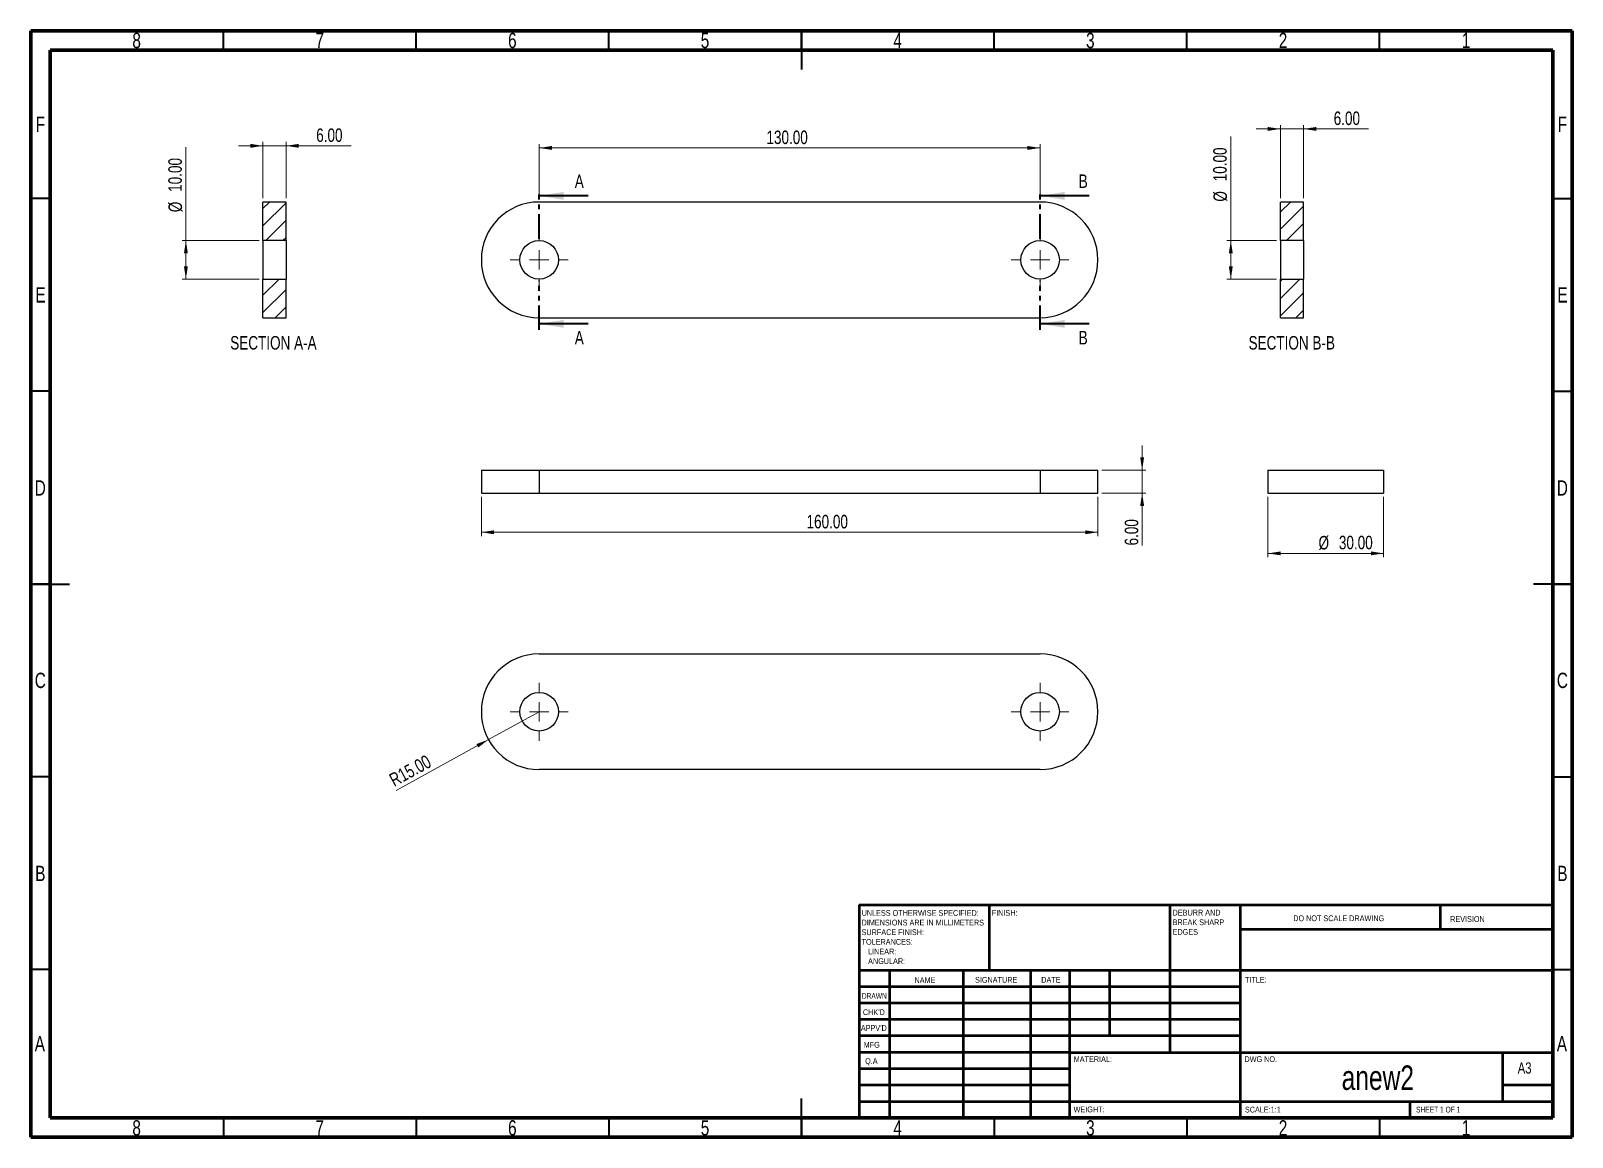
# Model space of a CAD drawing. Header units: millimetres. Extents: x 15 to 415, y 5 to 292.
import ezdxf

# ---------------------------------------------------------------- set-up
doc = ezdxf.new("R2010")
doc.units = ezdxf.units.MM
doc.linetypes.add('PHANTOM', pattern=[12.7, 6.35, -1.27, 1.27, -1.27, 1.27, -1.27])
doc.styles.add('SLDTEXTSTYLE0', font='TXT', dxfattribs={"width": 0.75})
doc.styles.add('SLDTEXTSTYLE1', font='TXT', dxfattribs={"width": 0.686449})
doc.styles.add('SLDTEXTSTYLE2', font='TXT', dxfattribs={"width": 0.6875})
doc.dimstyles.new('SLDDIMSTYLE0', dxfattribs={"dimtxt": 3.5, "dimasz": 3.302, "dimexe": 0, "dimexo": 0.0625, "dimgap": 0.875, "dimtad": 1, "dimrnd": 1e-09, "dimzin": 4, "dimdsep": 46, "dimtxsty": 'SLDTEXTSTYLE0', "dimsah": 1, "dimcen": 0.09, "dimadec": 0, "dimazin": 1, "dimtfac": 1, "dimtmove": 0, "dimatfit": 0, "dimfxl": 0, "dimfrac": 2, "dimtolj": 1, "dimtzin": 12, "dimarcsym": 0})
doc.dimstyles.new('SLDDIMSTYLE1', dxfattribs={"dimtxt": 3.5, "dimasz": 3.302, "dimexe": 0, "dimexo": 0.0625, "dimgap": 0.875, "dimtad": 1, "dimrnd": 1e-09, "dimzin": 4, "dimdsep": 46, "dimtxsty": 'SLDTEXTSTYLE0', "dimsah": 1, "dimcen": 0.09, "dimadec": 0, "dimazin": 1, "dimtfac": 1, "dimtofl": 0, "dimtmove": 0, "dimatfit": 3, "dimfxl": 0, "dimfrac": 2, "dimtolj": 1, "dimtzin": 12, "dimarcsym": 0})
doc.dimstyles.new('SLDDIMSTYLE2', dxfattribs={"dimtxt": 3.5, "dimasz": 3.302, "dimexe": 0, "dimexo": 0.0625, "dimgap": 0.875, "dimtad": 1, "dimrnd": 1e-09, "dimzin": 4, "dimdsep": 46, "dimtxsty": 'SLDTEXTSTYLE0', "dimsah": 1, "dimcen": 0, "dimadec": 0, "dimazin": 1, "dimtfac": 1, "dimtofl": 0, "dimtmove": 0, "dimatfit": 3, "dimfxl": 0, "dimfrac": 2, "dimtolj": 1, "dimtzin": 12, "dimarcsym": 0})

# ---------------------------------------------------------------- blocks, each defined once
blk = doc.blocks.new('SW_NOTE_0')
at = {"color": 0, "linetype": 'Continuous', "lineweight": 0, "char_height": 1.5, "attachment_point": 1, "style": 'SLDTEXTSTYLE0'}
for s, insert in [('UNLESS OTHERWISE SPECIFIED:', (0, 1.93)), ('SURFACE FINISH:', (0, -3.07)), ('DIMENSIONS ARE IN MILLIMETERS', (0, -0.57)), ('TOLERANCES:', (0, -5.57)), ('ANGULAR:', (1.69, -10.57)), ('LINEAR:', (1.69, -8.07))]:
    blk.add_mtext(s, dxfattribs=dict(at, insert=insert))
blk = doc.blocks.new('SW_NOTE_0_1')
at = {"color": 0, "linetype": 'Continuous', "lineweight": 0, "char_height": 1.5, "attachment_point": 1, "style": 'SLDTEXTSTYLE0'}
for s, insert in [('DEBURR AND', (0, 1.93)), ('BREAK SHARP', (0, -0.57)), ('EDGES', (0, -3.07))]:
    blk.add_mtext(s, dxfattribs=dict(at, insert=insert))
blk = doc.blocks.new('_D')
at = {"color": 7, "linetype": 'Continuous', "lineweight": 0}
for p, q in [((303.4, 178.07), (303.4, 184.42)), ((292.92, 178.07), (304.4, 178.07)), ((303.4, 172.07), (303.4, 178.07)), ((292.92, 172.07), (304.4, 172.07)), ((303.4, 172.07), (303.4, 158.49))]:
    blk.add_line(p, q, dxfattribs=at)
at = {"color": 7, "linetype": 'Continuous', "lineweight": 18}
for points in [[(303.4, 178.07), (303.91, 181.37), (302.89, 181.37)], [(303.4, 172.07), (302.89, 168.77), (303.91, 168.77)]]:
    blk.add_solid(points, dxfattribs=at)
at = {"color": 7, "linetype": 'Continuous', "lineweight": 18, "insert": (298.89, 158.49), "char_height": 3.5, "attachment_point": 1, "rotation": 90, "style": 'SLDTEXTSTYLE0'}
blk.add_mtext('6.00', dxfattribs=at)
blk = doc.blocks.new('_D_1')
at = {"color": 7, "linetype": 'Continuous', "lineweight": 0}
for p, q in [((131.92, 171.07), (131.92, 160.92)), ((291.92, 171.07), (291.92, 160.92)), ((131.92, 161.92), (291.92, 161.92))]:
    blk.add_line(p, q, dxfattribs=at)
at = {"color": 7, "linetype": 'Continuous', "lineweight": 18}
for points in [[(131.92, 161.92), (135.22, 161.41), (135.22, 162.43)], [(291.92, 161.92), (288.62, 162.43), (288.62, 161.41)]]:
    blk.add_solid(points, dxfattribs=at)
at = {"color": 7, "linetype": 'Continuous', "lineweight": 18, "insert": (216.31, 166.43), "char_height": 3.5, "attachment_point": 1, "style": 'SLDTEXTSTYLE0'}
blk.add_mtext('160.00', dxfattribs=at)
blk = doc.blocks.new('_D_2')
at = {"color": 7, "linetype": 'Continuous', "lineweight": 0}
for p, q in [((146.92, 248.59), (146.92, 262.62)), ((276.92, 261.62), (146.92, 261.62)), ((276.92, 248.59), (276.92, 262.62))]:
    blk.add_line(p, q, dxfattribs=at)
at = {"color": 7, "linetype": 'Continuous', "lineweight": 18}
for points in [[(146.92, 261.62), (150.22, 261.12), (150.22, 262.13)], [(276.92, 261.62), (273.62, 262.13), (273.62, 261.12)]]:
    blk.add_solid(points, dxfattribs=at)
at = {"color": 7, "linetype": 'Continuous', "lineweight": 18, "insert": (205.9, 266.13), "char_height": 3.5, "attachment_point": 1, "style": 'SLDTEXTSTYLE0'}
blk.add_mtext('130.00', dxfattribs=at)
blk = doc.blocks.new('SW_CENTERMARKSYMBOL_0')
at = {"color": 0, "linetype": 'Continuous', "lineweight": 18}
for p, q in [((0, 5), (0, 7.5)), ((-5, 0), (-7.5, 0)), ((0, 0), (-2.5, 0)), ((0, 0), (0, 2.5)), ((0, 0), (0, -2.5)), ((0, 0), (2.5, 0)), ((5, 0), (7.5, 0)), ((0, -5), (0, -7.5))]:
    blk.add_line(p, q, dxfattribs=at)
blk = doc.blocks.new('SW_CENTERMARKSYMBOL_1')
at = {"color": 0, "linetype": 'Continuous', "lineweight": 18}
for p, q in [((0, 5), (0, 7.5)), ((-5, 0), (-7.5, 0)), ((0, 0), (-2.5, 0)), ((0, 0), (0, 2.5)), ((0, 0), (0, -2.5)), ((0, 0), (2.5, 0)), ((5, 0), (7.5, 0)), ((0, -5), (0, -7.5))]:
    blk.add_line(p, q, dxfattribs=at)
blk = doc.blocks.new('_D_3')
at = {"color": 7, "linetype": 'Continuous', "lineweight": 0}
for q in [(146.92, 115.36), (109.81, 94.94)]:
    blk.add_line((133.78, 108.13), q, dxfattribs=at)
at = {"color": 7, "linetype": 'Continuous', "lineweight": 18}
blk.add_solid([(133.78, 108.13), (130.64, 106.98), (131.13, 106.09)], dxfattribs=at)
at = {"color": 7, "linetype": 'Continuous', "lineweight": 18, "insert": (107.64, 98.89), "char_height": 3.5, "attachment_point": 1, "rotation": 28.8183, "style": 'SLDTEXTSTYLE0'}
blk.add_mtext('R15.00', dxfattribs=at)
blk = doc.blocks.new('SW_CENTERMARKSYMBOL_2')
at = {"color": 0, "linetype": 'Continuous', "lineweight": 18}
for p, q in [((0, 5), (0, 7.5)), ((-5, 0), (-7.5, 0)), ((0, 0), (-2.5, 0)), ((0, 0), (0, 2.5)), ((0, 0), (0, -2.5)), ((0, 0), (2.5, 0)), ((5, 0), (7.5, 0)), ((0, -5), (0, -7.5))]:
    blk.add_line(p, q, dxfattribs=at)
blk = doc.blocks.new('SW_CENTERMARKSYMBOL_3')
at = {"color": 0, "linetype": 'Continuous', "lineweight": 18}
for p, q in [((0, 5), (0, 7.5)), ((-5, 0), (-7.5, 0)), ((0, 0), (-2.5, 0)), ((0, 0), (0, 2.5)), ((0, 0), (0, -2.5)), ((0, 0), (2.5, 0)), ((5, 0), (7.5, 0)), ((0, -5), (0, -7.5))]:
    blk.add_line(p, q, dxfattribs=at)
blk = doc.blocks.new('_D_4')
at = {"color": 7, "linetype": 'Continuous', "lineweight": 0}
for p, q in [((336.06, 171.07), (336.06, 155.44)), ((366.06, 171.07), (366.06, 155.44)), ((336.06, 156.44), (366.06, 156.44))]:
    blk.add_line(p, q, dxfattribs=at)
at = {"color": 7, "linetype": 'Continuous', "lineweight": 18}
for points in [[(336.06, 156.44), (339.36, 155.94), (339.36, 156.95)], [(366.06, 156.44), (362.76, 156.95), (362.76, 155.94)]]:
    blk.add_solid(points, dxfattribs=at)
at = {"color": 7, "linetype": 'Continuous', "lineweight": 18, "char_height": 3.5, "attachment_point": 1, "style": 'SLDTEXTSTYLE0'}
for s, insert in [('%%c', (349.18, 160.96)), ('30.00', (354.46, 161.01))]:
    blk.add_mtext(s, dxfattribs=dict(at, insert=insert))
blk = doc.blocks.new('_D_5')
at = {"color": 7, "linetype": 'Continuous', "lineweight": 0}
for p, q in [((55.24, 237.59), (55.24, 261.86)), ((74.25, 237.59), (54.24, 237.59)), ((55.24, 237.59), (55.24, 227.59)), ((74.25, 227.59), (54.24, 227.59))]:
    blk.add_line(p, q, dxfattribs=at)
at = {"color": 7, "linetype": 'Continuous', "lineweight": 18}
for points in [[(55.24, 237.59), (54.74, 234.29), (55.75, 234.29)], [(55.24, 227.59), (55.75, 230.89), (54.74, 230.89)]]:
    blk.add_solid(points, dxfattribs=at)
at = {"color": 7, "linetype": 'Continuous', "lineweight": 18, "char_height": 3.5, "attachment_point": 1, "rotation": 90, "style": 'SLDTEXTSTYLE0'}
for s, insert in [('10.00', (50.68, 250.23)), ('%%c', (50.73, 244.95))]:
    blk.add_mtext(s, dxfattribs=dict(at, insert=insert))
blk = doc.blocks.new('_D_6')
at = {"color": 7, "linetype": 'Continuous', "lineweight": 0}
for p, q in [((75.25, 262.17), (68.9, 262.17)), ((75.25, 248.59), (75.25, 263.17)), ((81.25, 262.17), (75.25, 262.17)), ((81.25, 248.59), (81.25, 263.17)), ((81.25, 262.17), (98.12, 262.17))]:
    blk.add_line(p, q, dxfattribs=at)
at = {"color": 7, "linetype": 'Continuous', "lineweight": 18}
for points in [[(75.25, 262.17), (71.95, 262.68), (71.95, 261.66)], [(81.25, 262.17), (84.55, 261.66), (84.55, 262.68)]]:
    blk.add_solid(points, dxfattribs=at)
at = {"color": 7, "linetype": 'Continuous', "lineweight": 18, "insert": (89.06, 266.68), "char_height": 3.5, "attachment_point": 1, "style": 'SLDTEXTSTYLE0'}
blk.add_mtext('6.00', dxfattribs=at)
blk = doc.blocks.new('_D_7')
at = {"color": 7, "linetype": 'Continuous', "lineweight": 0}
for p, q in [((326.41, 237.59), (326.41, 264.6)), ((338.3, 237.59), (325.41, 237.59)), ((326.41, 237.59), (326.41, 227.59)), ((338.3, 227.59), (325.41, 227.59))]:
    blk.add_line(p, q, dxfattribs=at)
at = {"color": 7, "linetype": 'Continuous', "lineweight": 18}
for points in [[(326.41, 237.59), (325.9, 234.29), (326.92, 234.29)], [(326.41, 227.59), (326.92, 230.89), (325.9, 230.89)]]:
    blk.add_solid(points, dxfattribs=at)
at = {"color": 7, "linetype": 'Continuous', "lineweight": 18, "char_height": 3.5, "attachment_point": 1, "rotation": 90, "style": 'SLDTEXTSTYLE0'}
for s, insert in [('10.00', (321.84, 252.97)), ('%%c', (321.9, 247.69))]:
    blk.add_mtext(s, dxfattribs=dict(at, insert=insert))
blk = doc.blocks.new('_D_8')
at = {"color": 7, "linetype": 'Continuous', "lineweight": 0}
for p, q in [((339.3, 266.55), (332.95, 266.55)), ((339.3, 248.59), (339.3, 267.55)), ((345.3, 266.55), (339.3, 266.55)), ((345.3, 248.59), (345.3, 267.55)), ((345.3, 266.55), (362.16, 266.55))]:
    blk.add_line(p, q, dxfattribs=at)
at = {"color": 7, "linetype": 'Continuous', "lineweight": 18}
for points in [[(339.3, 266.55), (335.99, 267.06), (335.99, 266.05)], [(345.3, 266.55), (348.6, 266.05), (348.6, 267.06)]]:
    blk.add_solid(points, dxfattribs=at)
at = {"color": 7, "linetype": 'Continuous', "lineweight": 18, "insert": (353.11, 271.07), "char_height": 3.5, "attachment_point": 1, "style": 'SLDTEXTSTYLE0'}
blk.add_mtext('6.00', dxfattribs=at)

msp = doc.modelspace()

# ---------------------------------------------------------------- hatches: boundary and pattern name
at = {"linetype": 'Continuous', "lineweight": 18}
h = msp.add_hatch(dxfattribs=at)
h.set_pattern_fill('ANSI31', style=0)
h.paths.add_polyline_path([(81.251, 237.589), (81.251, 247.589), (75.251, 247.589), (75.251, 237.589)], flags=0)
h = msp.add_hatch(dxfattribs=at)
h.set_pattern_fill('ANSI31', style=0)
h.paths.add_polyline_path([(345.297, 237.589), (345.297, 247.589), (339.297, 247.589), (339.297, 237.589)], flags=0)
h = msp.add_hatch(dxfattribs=at)
h.set_pattern_fill('ANSI31', style=0)
h.paths.add_polyline_path([(75.251, 227.589), (75.251, 217.589), (81.251, 217.589), (81.251, 227.589)], flags=0)
h = msp.add_hatch(dxfattribs=at)
h.set_pattern_fill('ANSI31', style=0)
h.paths.add_polyline_path([(339.297, 227.589), (339.297, 217.589), (345.297, 217.589), (345.297, 227.589)], flags=0)

# ---------------------------------------------------------------- linework, layer by layer
at = {"color": 7, "linetype": 'Continuous', "lineweight": 70}
for p, q in [((15, 5), (15, 292)), ((15, 292), (415, 292)), ((415, 292), (415, 5)), ((20, 10), (20, 287)), ((20, 287), (410, 287)), ((410, 287), (410, 10)), ((410, 10), (20, 10)), ((415, 5), (15, 5))]:
    msp.add_line(p, q, dxfattribs=at)
at = {"color": 7, "linetype": 'Continuous', "lineweight": 35}
for p, q in [((65, 287), (65, 292)), ((115, 287), (115, 292)), ((165, 287), (165, 292)), ((215, 292), (215, 282)), ((215, 287), (215, 292)), ((265, 287), (265, 292)), ((315, 287), (315, 292)), ((365, 287), (365, 292)), ((20, 248.5), (15, 248.5)), ((159.617, 249.189), (146.917, 249.189)), ((289.617, 249.189), (276.917, 249.189)), ((410, 248.5), (415, 248.5)), ((159.617, 215.989), (146.917, 215.989)), ((289.617, 215.989), (276.917, 215.989)), ((20, 198.5), (15, 198.5)), ((410, 198.5), (415, 198.5)), ((15, 148.5), (25, 148.5)), ((20, 148.5), (15, 148.5)), ((415, 148.5), (405, 148.5)), ((410, 148.5), (415, 148.5)), ((20, 98.5), (15, 98.5)), ((410, 98.5), (415, 98.5)), ((20, 48.5), (15, 48.5)), ((410, 48.5), (415, 48.5)), ((215, 5), (215, 15)), ((65, 10), (65, 5)), ((115, 10), (115, 5)), ((165, 10), (165, 5)), ((215, 10), (215, 5)), ((265, 10), (265, 5)), ((315, 10), (315, 5)), ((365, 10), (365, 5))]:
    msp.add_line(p, q, dxfattribs=at)
at = {"color": 7, "linetype": 'PHANTOM', "lineweight": 35}
for p, q in [((146.917, 238.077), (146.917, 250.777)), ((276.917, 238.077), (276.917, 250.777)), ((146.917, 214.402), (146.917, 227.108)), ((276.917, 214.402), (276.917, 227.108))]:
    msp.add_line(p, q, dxfattribs=at)
at = {"color": 7, "linetype": 'Continuous', "lineweight": 25}
for p, q in [((81.251, 247.589), (75.251, 247.589)), ((75.251, 237.589), (75.251, 247.589)), ((81.251, 237.589), (81.251, 247.589)), ((276.917, 247.589), (146.917, 247.589)), ((339.297, 237.589), (339.297, 247.589)), ((345.297, 247.589), (339.297, 247.589)), ((345.297, 237.589), (345.297, 247.589)), ((81.251, 237.589), (75.251, 237.589)), ((75.251, 237.589), (75.251, 227.589)), ((81.251, 237.589), (81.251, 227.589)), ((345.297, 237.589), (339.297, 237.589)), ((339.297, 237.589), (339.297, 227.589)), ((345.297, 237.589), (345.297, 227.589)), ((75.251, 227.589), (81.251, 227.589)), ((75.251, 217.589), (75.251, 227.589)), ((81.251, 217.589), (81.251, 227.589)), ((339.297, 227.589), (345.297, 227.589)), ((339.297, 217.589), (339.297, 227.589)), ((345.297, 217.589), (345.297, 227.589)), ((75.251, 217.589), (81.251, 217.589)), ((146.917, 217.589), (276.917, 217.589)), ((339.297, 217.589), (345.297, 217.589)), ((131.917, 178.069), (131.917, 172.069)), ((131.917, 178.069), (146.917, 178.069)), ((146.917, 178.069), (146.917, 172.069)), ((146.917, 178.069), (276.917, 178.069)), ((276.917, 178.069), (276.917, 172.069)), ((276.917, 178.069), (291.917, 178.069)), ((291.917, 172.069), (291.917, 178.069)), ((336.062, 178.069), (336.062, 172.069)), ((336.062, 178.069), (366.062, 178.069)), ((366.062, 178.069), (366.062, 172.069)), ((131.917, 172.069), (146.917, 172.069)), ((146.917, 172.069), (276.917, 172.069)), ((276.917, 172.069), (291.917, 172.069)), ((336.062, 172.069), (366.062, 172.069)), ((146.917, 130.357), (276.917, 130.357)), ((276.917, 100.357), (146.917, 100.357))]:
    msp.add_line(p, q, dxfattribs=at)
at = {"color": 7, "linetype": 'Continuous', "lineweight": 50}
for p, q in [((230, 65.25), (410, 65.25)), ((230, 65.25), (230, 10)), ((263.8, 48.25), (263.8, 65.25)), ((310.6, 65.25), (310.6, 27)), ((328.8, 65.25), (328.8, 10)), ((380.8, 58.875), (380.8, 65.25)), ((410, 58.875), (328.8, 58.875)), ((410, 48.25), (230, 48.25)), ((237.8, 48.25), (237.8, 10)), ((256.991, 48.25), (256.991, 10)), ((274.399, 48.25), (274.399, 10)), ((284.6, 10), (284.6, 48.25)), ((295, 31.25), (295, 48.25)), ((328.8, 44), (230, 44)), ((328.8, 39.75), (230, 39.75)), ((328.8, 35.5), (230, 35.5)), ((328.8, 31.25), (230, 31.25)), ((284.6, 27), (230, 27)), ((284.6, 27), (410, 27)), ((397, 14.25), (397, 27)), ((284.6, 22.75), (230, 22.75)), ((284.6, 18.5), (230, 18.5)), ((410, 18.5), (397, 18.5)), ((230, 14.25), (410, 14.25)), ((373, 10), (373, 14.25))]:
    msp.add_line(p, q, dxfattribs=at)
at = {"color": 7, "linetype": 'Continuous', "lineweight": 25}
for centre in [(146.917, 232.589), (276.917, 232.589), (146.917, 115.357), (276.917, 115.357)]:
    msp.add_circle(centre, 5, dxfattribs=at)
for centre, start, end in [((146.917, 232.589), 90, 270), ((276.917, 232.589), 270, 90), ((146.917, 115.357), 90, 270), ((276.917, 115.357), 270, 90)]:
    msp.add_arc(centre, 15, start, end, dxfattribs=at)
at = {"color": 7, "linetype": 'Continuous', "lineweight": 35}
for points in [[(146.917, 249.189), (153.267, 248.173), (153.267, 250.205)], [(276.917, 249.189), (283.267, 248.173), (283.267, 250.205)], [(146.917, 215.989), (153.267, 214.973), (153.267, 217.005)], [(276.917, 215.989), (283.267, 214.973), (283.267, 217.005)]]:
    msp.add_solid(points, dxfattribs=at)

# ---------------------------------------------------------------- block references
at = {"color": 7, "linetype": 'Continuous', "lineweight": 0}
for name, p in [('SW_CENTERMARKSYMBOL_1', (146.917, 232.589)), ('SW_CENTERMARKSYMBOL_0', (276.917, 232.589)), ('SW_CENTERMARKSYMBOL_3', (146.917, 115.357)), ('SW_CENTERMARKSYMBOL_2', (276.917, 115.357)), ('SW_NOTE_0_1', (311.309, 62.069)), ('SW_NOTE_0', (230.594, 61.987))]:
    msp.add_blockref(name, p, dxfattribs=at)

# ---------------------------------------------------------------- texts
for s, insert, char_height, attachment_point, style in [('8', (42.46, 291.489), 3.969, 2, 'SLDTEXTSTYLE0'), ('7', (89.96, 291.489), 3.969, 2, 'SLDTEXTSTYLE0'), ('6', (139.96, 291.489), 3.969, 2, 'SLDTEXTSTYLE0'), ('5', (189.96, 291.489), 3.969, 2, 'SLDTEXTSTYLE0'), ('4', (239.96, 291.489), 3.969, 2, 'SLDTEXTSTYLE0'), ('3', (289.96, 291.489), 3.969, 2, 'SLDTEXTSTYLE0'), ('2', (339.96, 291.489), 3.969, 2, 'SLDTEXTSTYLE0'), ('1', (387.46, 291.489), 3.969, 2, 'SLDTEXTSTYLE0'), ('F', (17.458, 269.739), 3.969, 2, 'SLDTEXTSTYLE0'), ('F', (412.458, 269.739), 3.969, 2, 'SLDTEXTSTYLE0'), ('E', (17.508, 225.489), 3.969, 2, 'SLDTEXTSTYLE0'), ('E', (412.508, 225.489), 3.969, 2, 'SLDTEXTSTYLE0'), ('SECTION A-A', (77.958, 212.825), 3.5, 2, 'SLDTEXTSTYLE0'), ('SECTION B-B', (342.23, 212.825), 3.5, 2, 'SLDTEXTSTYLE0'), ('D', (17.453, 175.398), 3.969, 2, 'SLDTEXTSTYLE0'), ('D', (412.453, 175.398), 3.969, 2, 'SLDTEXTSTYLE0'), ('C', (17.459, 125.489), 3.969, 2, 'SLDTEXTSTYLE0'), ('C', (412.459, 125.489), 3.969, 2, 'SLDTEXTSTYLE0'), ('B', (17.471, 75.398), 3.969, 2, 'SLDTEXTSTYLE0'), ('B', (412.471, 75.398), 3.969, 2, 'SLDTEXTSTYLE0'), ('FINISH:', (264.371, 63.919), 1.5, 1, 'SLDTEXTSTYLE0'), ('DO NOT SCALE DRAWING', (342.615, 62.533), 1.5, 1, 'SLDTEXTSTYLE0'), ('REVISION', (383.328, 62.335), 1.5, 1, 'SLDTEXTSTYLE0'), ('NAME', (244.322, 46.501), 1.5, 1, 'SLDTEXTSTYLE0'), ('SIGNATURE', (260.034, 46.562), 1.5, 1, 'SLDTEXTSTYLE0'), ('DATE', (277.215, 46.576), 1.5, 1, 'SLDTEXTSTYLE0'), ('TITLE:', (330.09, 46.576), 1.5, 1, 'SLDTEXTSTYLE0'), ('DRAWN', (230.643, 42.385), 1.5, 1, 'SLDTEXTSTYLE1'), ("CHK'D", (230.939, 38.162), 1.5, 1, 'SLDTEXTSTYLE0'), ("APPV'D", (230.402, 34.066), 1.5, 1, 'SLDTEXTSTYLE0'), ('A', (17.34, 31.239), 3.969, 2, 'SLDTEXTSTYLE0'), ('MFG', (231.124, 29.716), 1.5, 1, 'SLDTEXTSTYLE0'), ('A', (412.34, 31.239), 3.969, 2, 'SLDTEXTSTYLE0'), ('Q.A', (231.509, 25.505), 1.5, 1, 'SLDTEXTSTYLE0'), ('MATERIAL:', (285.646, 25.986), 1.5, 1, 'SLDTEXTSTYLE0'), ('DWG NO.', (329.953, 25.986), 1.5, 1, 'SLDTEXTSTYLE0'), ('A3', (400.871, 24.406), 2.9104, 1, 'SLDTEXTSTYLE0'), ('anew2', (364.563, 23.607), 6.35, 2, 'SLDTEXTSTYLE0'), ('WEIGHT:', (285.618, 12.949), 1.4986, 1, 'SLDTEXTSTYLE0'), ('SCALE:1:1', (330.074, 12.9), 1.5, 1, 'SLDTEXTSTYLE0'), ('SHEET 1 OF 1', (374.478, 12.9), 1.5, 1, 'SLDTEXTSTYLE2'), ('8', (42.46, 9.398), 3.969, 2, 'SLDTEXTSTYLE0'), ('7', (89.96, 9.398), 3.969, 2, 'SLDTEXTSTYLE0'), ('6', (139.96, 9.398), 3.969, 2, 'SLDTEXTSTYLE0'), ('5', (189.96, 9.398), 3.969, 2, 'SLDTEXTSTYLE0'), ('4', (239.96, 9.398), 3.969, 2, 'SLDTEXTSTYLE0'), ('3', (289.96, 9.398), 3.969, 2, 'SLDTEXTSTYLE0'), ('2', (339.96, 9.398), 3.969, 2, 'SLDTEXTSTYLE0'), ('1', (387.46, 9.398), 3.969, 2, 'SLDTEXTSTYLE0')]:
    msp.add_mtext(s, dxfattribs=dict(at, insert=insert, char_height=char_height, attachment_point=attachment_point, style=style))
at = {"color": 7, "linetype": 'Continuous', "char_height": 3.5, "attachment_point": 1, "style": 'SLDTEXTSTYLE0'}
for s, insert in [('A', (156.166, 254.738)), ('B', (286.939, 254.738)), ('A', (156.166, 214.141)), ('B', (286.939, 214.141))]:
    msp.add_mtext(s, dxfattribs=dict(at, insert=insert))

# ---------------------------------------------------------------- dimensions: what is measured, and where the dimension line sits
at = {"color": 7, "linetype": 'Continuous', "lineweight": 18}
for base, p1, p2, dimstyle, picture, middle in [((339.297, 266.553), (345.297, 247.589), (339.297, 247.589), 'SLDDIMSTYLE0', '_D_8', (357.635, 266.553)), ((75.251, 262.171), (81.251, 247.589), (75.251, 247.589), 'SLDDIMSTYLE0', '_D_6', (93.59, 262.171)), ((146.917, 261.623), (276.917, 247.589), (146.917, 247.589), 'SLDDIMSTYLE1', '_D_2', (213.013, 261.623)), ((291.917, 161.921), (131.917, 172.069), (291.917, 172.069), 'SLDDIMSTYLE1', '_D_1', (223.421, 161.921))]:
    dim = msp.add_linear_dim(base=base, p1=p1, p2=p2, dimstyle=dimstyle, dxfattribs=at)
    dim.commit()
    dim.dimension.update_dxf_attribs({"geometry": picture, "text_midpoint": middle, "dimtype": 160})
for base, p1, p2, picture, middle in [((326.41, 227.589), (339.297, 237.589), (339.297, 227.589), '_D_7', (326.41, 256.145)), ((55.243, 227.589), (75.251, 237.589), (75.251, 227.589), '_D_5', (55.243, 253.406))]:
    dim = msp.add_linear_dim(base=base, p1=p1, p2=p2, angle=90, text='%%c<>', dimstyle='SLDDIMSTYLE1', dxfattribs=at)
    dim.commit()
    dim.dimension.update_dxf_attribs({"geometry": picture, "text_midpoint": middle, "dimtype": 160})
dim = msp.add_linear_dim(base=(303.402, 178.069), p1=(291.917, 172.069), p2=(291.917, 178.069), angle=90, dimstyle='SLDDIMSTYLE0', dxfattribs=at)
dim.commit()
dim.dimension.update_dxf_attribs({"geometry": '_D', "text_midpoint": (303.402, 163.017), "dimtype": 160})
dim = msp.add_linear_dim(base=(366.062, 156.443), p1=(336.062, 172.069), p2=(366.062, 172.069), text='%%c<>', dimstyle='SLDDIMSTYLE0', dxfattribs=at)
dim.commit()
dim.dimension.update_dxf_attribs({"geometry": '_D_4', "text_midpoint": (357.635, 156.443), "dimtype": 160})
dim = msp.add_radius_dim(center=(146.917, 115.357), mpoint=(133.775, 108.127), dimstyle='SLDDIMSTYLE2', dxfattribs=at)
dim.commit()
dim.dimension.update_dxf_attribs({"geometry": '_D_3', "text_midpoint": (116.05, 98.375), "dimtype": 164})

doc.saveas('drawing.dxf')
